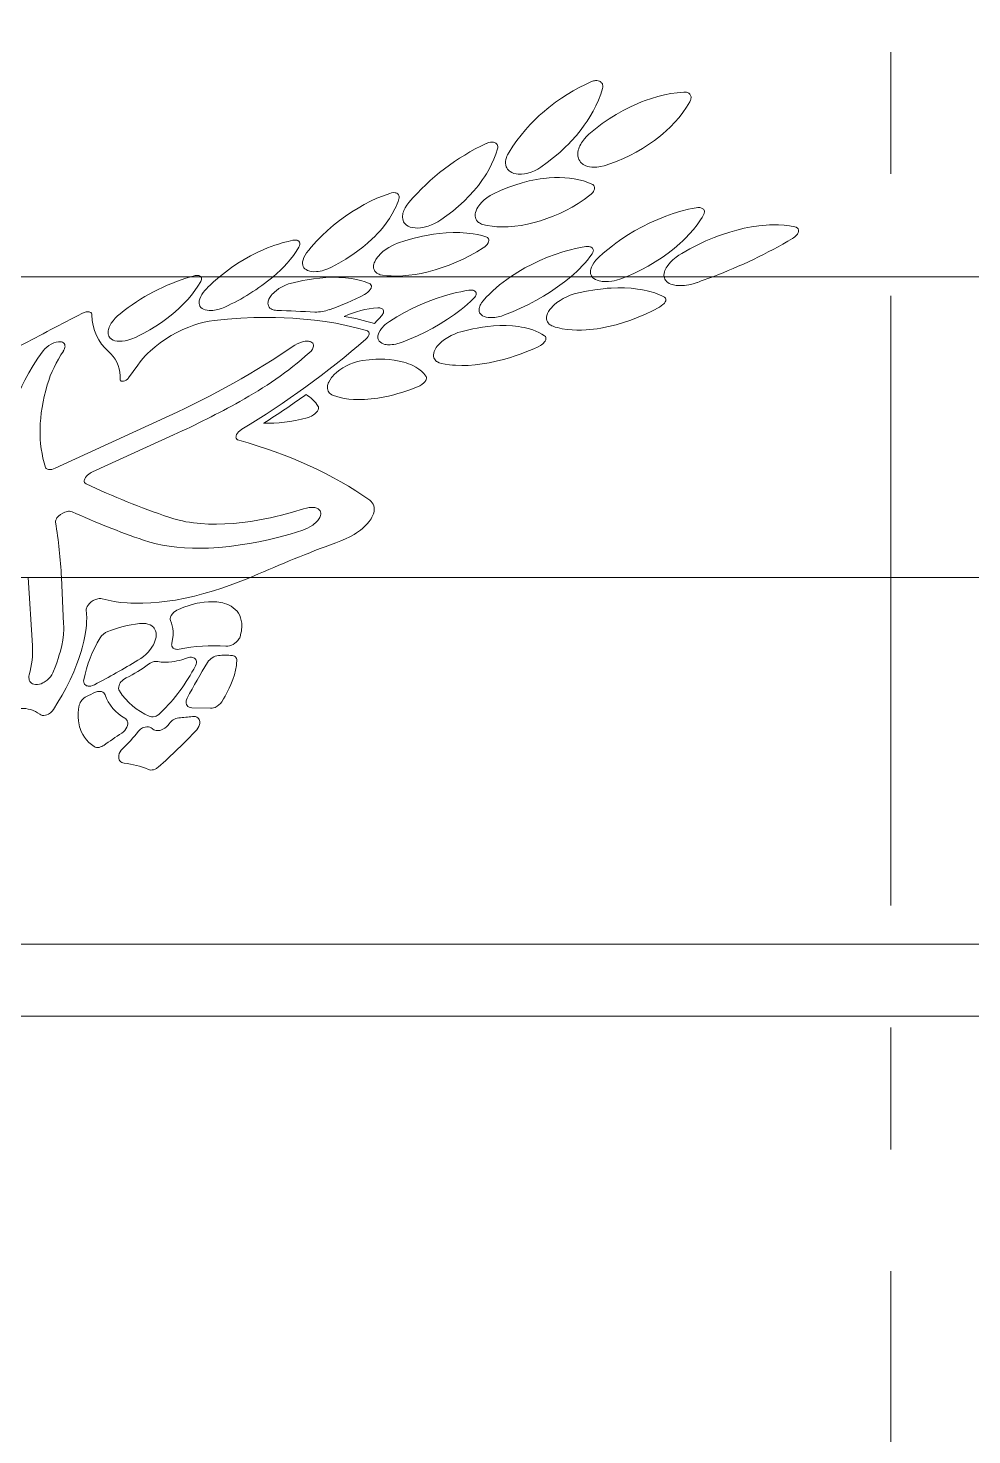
# Model space of a CAD drawing. Extents: x 5 to 409, y 5 to 583.
# Drawn here: x 114.74 to 134.39, y 337.94 to 367.24 of the extents above; entities that cross this region are included whole.
import ezdxf

# ---------------------------------------------------------------- set-up
doc = ezdxf.new("R2010")
doc.units = 0
doc.linetypes.add('CENTERX2', pattern=[20.32, 12.7, -2.54, 2.54, -2.54])
for name, color, linetype, lineweight in [('CENTERLINE', 4, 'CENTERX2', 25), ('DETAIL', 3, 'Continuous', 25), ('OUTLINE', 7, 'Continuous', 70)]:
    doc.layers.add(name, color=color, linetype=linetype, lineweight=lineweight)

msp = doc.modelspace()

# ---------------------------------------------------------------- linework, layer by layer
at = {"layer": 'CENTERLINE', "lineweight": 13}
msp.add_line((132.697, 442.944), (132.697, 187.704), dxfattribs=at)
at = {"layer": 'DETAIL', "lineweight": 13}
for p, q in [((154.956, 362.062), (107.334, 362.062)), ((160.264, 355.799), (101.285, 355.799)), ((162.974, 348.157), (98.197, 348.157)), ((162.974, 346.657), (98.197, 346.657))]:
    msp.add_line(p, q, dxfattribs=at)
at = {"layer": 'OUTLINE', "lineweight": 13, "ltscale": 0.001839}
msp.add_line((118.123, 362.062), (118.194, 362.081), dxfattribs=at)
at = {"layer": 'OUTLINE', "lineweight": 13, "ltscale": 0.000700859}
msp.add_line((127.192, 362.062), (127.167, 362.051), dxfattribs=at)
at = {"layer": 'OUTLINE', "lineweight": 13, "ltscale": 0.00825}
msp.add_line((116.83, 359.954), (117.021, 360.223), dxfattribs=at)
at = {"layer": 'OUTLINE', "lineweight": 13, "ltscale": 0.065211}
msp.add_line((115.302, 358.074), (117.672, 359.163), dxfattribs=at)
at = {"layer": 'OUTLINE', "lineweight": 13, "ltscale": 0.046433}
msp.add_line((117.767, 358.769), (116.077, 357.997), dxfattribs=at)
at = {"layer": 'OUTLINE', "lineweight": 13, "ltscale": 0.035504}
msp.add_line((114.828, 354.382), (114.738, 355.799), dxfattribs=at)
at = {"layer": 'OUTLINE', "lineweight": 13, "ltscale": 0.024234}
msp.add_line((115.43, 355.799), (115.477, 354.831), dxfattribs=at)
at = {"layer": 'OUTLINE', "lineweight": 13, "ltscale": 0.004547}
msp.add_line((119.535, 355.87), (119.367, 355.799), dxfattribs=at)
at = {"layer": 'OUTLINE', "lineweight": 13, "ltscale": 0.009777}
msp.add_line((118.538, 353.074), (118.147, 353.082), dxfattribs=at)
at = {"layer": 'OUTLINE', "lineweight": 13}
for points in [[(124.75, 364.661), (124.829, 364.782), (124.913, 364.9), (125.002, 365.014), (125.095, 365.125), (125.192, 365.231), (125.253, 365.294), (125.316, 365.356), (125.381, 365.418), (125.448, 365.478), (125.582, 365.591), (125.719, 365.696), (125.84, 365.782), (125.962, 365.862), (126.087, 365.937), (126.213, 366.006), (126.34, 366.07), (126.468, 366.127)], [(126.468, 366.127), (126.51, 366.141), (126.532, 366.146), (126.553, 366.148), (126.582, 366.148), (126.609, 366.144), (126.635, 366.136), (126.65, 366.128), (126.663, 366.119), (126.675, 366.108), (126.685, 366.096), (126.694, 366.081), (126.7, 366.064), (126.704, 366.039), (126.704, 366.013), (126.698, 365.986)], [(126.698, 365.986), (126.659, 365.863), (126.613, 365.742), (126.56, 365.624), (126.501, 365.509), (126.436, 365.397), (126.378, 365.306), (126.317, 365.217), (126.253, 365.131), (126.204, 365.068), (126.152, 365.006), (126.046, 364.887), (125.987, 364.826), (125.928, 364.766), (125.805, 364.652), (125.677, 364.544), (125.546, 364.441), (125.412, 364.344)], [(126.415, 365.032), (126.483, 365.089), (126.551, 365.145), (126.692, 365.252), (126.835, 365.351), (126.981, 365.443), (127.129, 365.527), (127.279, 365.603), (127.431, 365.671), (127.508, 365.703), (127.584, 365.732), (127.717, 365.778), (127.851, 365.817), (127.985, 365.85), (128.119, 365.877), (128.253, 365.897), (128.387, 365.91)], [(128.387, 365.91), (128.425, 365.909), (128.444, 365.906), (128.463, 365.901), (128.48, 365.893), (128.495, 365.884), (128.516, 365.864), (128.525, 365.853), (128.532, 365.839), (128.537, 365.824), (128.54, 365.809), (128.541, 365.792), (128.539, 365.775), (128.536, 365.757), (128.531, 365.74), (128.516, 365.707)], [(128.516, 365.707), (128.482, 365.65), (128.447, 365.594), (128.371, 365.486), (128.29, 365.382), (128.204, 365.283), (128.114, 365.188), (128.02, 365.099), (127.962, 365.047), (127.902, 364.997), (127.781, 364.902), (127.656, 364.814), (127.527, 364.731), (127.399, 364.657), (127.269, 364.589), (127.136, 364.526), (127.003, 364.47), (126.868, 364.42), (126.733, 364.376)], [(124.278, 364.84), (124.321, 364.856), (124.364, 364.865), (124.386, 364.866), (124.407, 364.866), (124.427, 364.863), (124.446, 364.858), (124.46, 364.852), (124.473, 364.845), (124.488, 364.832), (124.501, 364.816), (124.51, 364.796), (124.515, 364.774), (124.515, 364.75), (124.51, 364.725)], [(126.733, 364.376), (126.656, 364.356), (126.617, 364.35), (126.579, 364.345), (126.528, 364.342), (126.478, 364.344), (126.429, 364.35), (126.382, 364.361), (126.338, 364.378), (126.297, 364.4), (126.279, 364.413), (126.261, 364.428), (126.24, 364.45), (126.222, 364.475), (126.207, 364.502), (126.194, 364.536), (126.186, 364.573), (126.184, 364.613), (126.186, 364.654), (126.193, 364.696), (126.202, 364.728), (126.213, 364.76), (126.227, 364.792), (126.243, 364.823), (126.261, 364.853), (126.28, 364.883), (126.323, 364.938), (126.367, 364.987), (126.415, 365.032)], [(124.51, 364.725), (124.477, 364.617), (124.436, 364.511), (124.389, 364.406), (124.336, 364.304), (124.278, 364.204), (124.241, 364.145), (124.201, 364.086), (124.158, 364.025), (124.113, 363.966), (124.02, 363.853), (123.923, 363.746), (123.813, 363.635), (123.699, 363.53), (123.58, 363.431), (123.458, 363.336), (123.333, 363.247)], [(125.412, 364.344), (125.348, 364.303), (125.28, 364.269), (125.212, 364.24), (125.142, 364.219), (125.074, 364.204), (125.008, 364.197), (124.976, 364.196), (124.944, 364.198), (124.897, 364.203), (124.852, 364.214), (124.81, 364.231), (124.772, 364.253), (124.755, 364.266), (124.74, 364.281), (124.721, 364.303), (124.706, 364.328), (124.693, 364.355), (124.684, 364.389), (124.679, 364.425), (124.679, 364.464), (124.685, 364.504), (124.695, 364.545), (124.706, 364.575), (124.719, 364.604), (124.75, 364.661)], [(124.425, 363.791), (124.574, 363.859), (124.723, 363.92), (124.872, 363.973), (125.022, 364.019), (125.173, 364.058), (125.323, 364.089), (125.397, 364.101), (125.472, 364.111), (125.583, 364.122), (125.694, 364.129), (125.804, 364.13), (125.912, 364.126), (126.012, 364.117), (126.11, 364.103), (126.207, 364.083), (126.301, 364.059), (126.389, 364.029), (126.475, 363.994)], [(126.475, 363.994), (126.496, 363.982), (126.513, 363.964), (126.525, 363.942), (126.528, 363.929), (126.53, 363.915), (126.527, 363.887), (126.517, 363.858), (126.506, 363.838), (126.493, 363.818), (126.477, 363.798), (126.459, 363.78), (126.434, 363.759)], [(120.537, 362.558), (120.584, 362.619), (120.633, 362.679), (120.687, 362.741), (120.742, 362.803), (120.855, 362.918), (120.973, 363.029), (121.095, 363.134), (121.22, 363.234), (121.349, 363.327), (121.476, 363.413), (121.606, 363.493), (121.737, 363.567), (121.869, 363.634), (122.001, 363.696), (122.135, 363.751), (122.268, 363.799)], [(122.458, 363.684), (122.441, 363.633), (122.421, 363.582), (122.399, 363.529), (122.374, 363.476), (122.32, 363.375), (122.26, 363.277), (122.193, 363.181), (122.134, 363.103), (122.071, 363.028), (122.005, 362.955), (121.954, 362.902), (121.901, 362.85), (121.805, 362.762), (121.706, 362.679), (121.603, 362.599), (121.497, 362.523), (121.425, 362.475), (121.353, 362.429), (121.205, 362.342), (121.055, 362.262)], [(122.268, 363.799), (122.306, 363.809), (122.344, 363.814), (122.38, 363.811), (122.397, 363.808), (122.413, 363.802), (122.434, 363.788), (122.444, 363.779), (122.452, 363.768), (122.458, 363.757), (122.462, 363.744), (122.464, 363.731), (122.464, 363.717), (122.462, 363.7), (122.458, 363.684)], [(124.2, 363.153), (124.176, 363.161), (124.154, 363.171), (124.133, 363.182), (124.114, 363.195), (124.092, 363.216), (124.073, 363.24), (124.058, 363.268), (124.05, 363.294), (124.046, 363.322), (124.046, 363.352), (124.048, 363.375), (124.053, 363.398), (124.065, 363.437), (124.081, 363.476), (124.103, 363.514), (124.121, 363.542), (124.141, 363.568), (124.185, 363.619), (124.235, 363.666), (124.288, 363.708), (124.355, 363.753), (124.425, 363.791)], [(126.434, 363.759), (126.314, 363.671), (126.191, 363.59), (126.065, 363.514), (125.936, 363.445), (125.806, 363.381), (125.673, 363.324), (125.54, 363.273), (125.405, 363.228), (125.271, 363.189), (125.136, 363.157), (125.001, 363.132), (124.868, 363.114), (124.736, 363.103), (124.671, 363.101), (124.606, 363.1), (124.5, 363.104), (124.397, 363.114), (124.297, 363.13), (124.2, 363.153)], [(123.333, 363.247), (123.268, 363.206), (123.202, 363.171), (123.134, 363.141), (123.066, 363.116), (122.987, 363.094), (122.948, 363.087), (122.909, 363.081), (122.851, 363.077), (122.795, 363.078), (122.742, 363.085), (122.691, 363.098), (122.652, 363.114), (122.616, 363.136), (122.6, 363.149), (122.585, 363.164), (122.568, 363.185), (122.554, 363.209), (122.543, 363.236), (122.536, 363.266), (122.532, 363.299), (122.533, 363.333), (122.536, 363.358), (122.542, 363.384), (122.55, 363.412), (122.56, 363.44), (122.574, 363.47), (122.589, 363.499), (122.625, 363.556), (122.666, 363.609)], [(126.62, 362.471), (126.712, 362.554), (126.806, 362.633), (126.903, 362.709), (126.977, 362.765), (127.052, 362.818), (127.205, 362.92), (127.361, 363.016), (127.521, 363.104), (127.682, 363.185), (127.846, 363.258), (128.012, 363.325), (128.169, 363.38), (128.328, 363.428), (128.486, 363.468), (128.566, 363.485), (128.645, 363.5)], [(128.645, 363.5), (128.685, 363.505), (128.724, 363.503), (128.743, 363.499), (128.761, 363.494), (128.785, 363.481), (128.795, 363.472), (128.804, 363.463), (128.813, 363.447), (128.818, 363.429), (128.819, 363.41), (128.817, 363.395), (128.813, 363.381), (128.801, 363.352)], [(128.801, 363.352), (128.77, 363.299), (128.737, 363.247), (128.667, 363.146), (128.591, 363.048), (128.509, 362.953), (128.423, 362.863), (128.366, 362.808), (128.309, 362.755), (128.189, 362.653), (128.065, 362.556), (127.937, 362.465), (127.794, 362.373), (127.648, 362.286), (127.499, 362.206), (127.347, 362.131), (127.192, 362.062)], [(128.347, 362.549), (128.512, 362.642), (128.68, 362.729), (128.85, 362.808), (129.022, 362.88), (129.109, 362.913), (129.196, 362.944), (129.346, 362.993), (129.496, 363.035), (129.647, 363.071), (129.798, 363.1), (129.949, 363.122), (130.027, 363.13), (130.105, 363.137), (130.177, 363.141), (130.249, 363.143), (130.363, 363.142), (130.477, 363.135), (130.589, 363.123), (130.699, 363.104)], [(130.699, 363.104), (130.726, 363.096), (130.739, 363.089), (130.75, 363.082), (130.76, 363.073), (130.769, 363.062), (130.774, 363.051), (130.778, 363.04), (130.78, 363.026), (130.78, 363.013), (130.777, 362.998), (130.773, 362.984), (130.764, 362.966), (130.754, 362.949), (130.73, 362.92), (130.703, 362.894), (130.673, 362.872), (130.653, 362.859)], [(118.72, 362.062), (118.845, 362.161), (118.973, 362.255), (119.104, 362.342), (119.237, 362.424), (119.371, 362.499), (119.507, 362.568), (119.643, 362.63), (119.719, 362.662), (119.795, 362.691), (119.872, 362.719), (119.948, 362.744), (120.049, 362.774), (120.15, 362.8), (120.25, 362.821)], [(120.25, 362.821), (120.285, 362.825), (120.319, 362.824), (120.336, 362.821), (120.351, 362.815), (120.363, 362.809), (120.374, 362.801), (120.388, 362.784), (120.396, 362.762), (120.397, 362.736), (120.39, 362.707), (120.376, 362.678)], [(122.429, 362.759), (122.603, 362.816), (122.777, 362.865), (122.864, 362.887), (122.951, 362.906), (123.066, 362.929), (123.181, 362.948), (123.295, 362.963), (123.44, 362.976), (123.585, 362.982), (123.727, 362.981), (123.799, 362.978), (123.87, 362.972), (123.937, 362.965), (124.004, 362.956), (124.093, 362.94), (124.181, 362.921), (124.267, 362.897)], [(124.267, 362.897), (124.291, 362.887), (124.301, 362.88), (124.311, 362.871), (124.319, 362.862), (124.325, 362.85), (124.328, 362.838), (124.33, 362.825), (124.329, 362.811), (124.326, 362.796), (124.321, 362.781), (124.314, 362.766), (124.295, 362.736), (124.271, 362.709), (124.244, 362.685), (124.215, 362.664)], [(121.055, 362.262), (120.977, 362.227), (120.897, 362.199), (120.857, 362.188), (120.817, 362.179), (120.779, 362.173), (120.741, 362.169), (120.685, 362.167), (120.631, 362.172), (120.606, 362.177), (120.582, 362.183), (120.551, 362.195), (120.524, 362.21), (120.5, 362.229), (120.48, 362.251), (120.465, 362.276), (120.455, 362.305), (120.451, 362.337), (120.452, 362.371), (120.455, 362.393), (120.461, 362.417), (120.48, 362.465), (120.505, 362.512), (120.537, 362.558)], [(122.117, 362.094), (122.068, 362.105), (122.045, 362.113), (122.023, 362.122), (121.997, 362.138), (121.974, 362.157), (121.955, 362.18), (121.94, 362.21), (121.931, 362.244), (121.93, 362.281), (121.932, 362.303), (121.937, 362.326), (121.945, 362.351), (121.955, 362.376), (121.98, 362.424), (122.013, 362.471), (122.037, 362.501), (122.064, 362.53), (122.093, 362.559), (122.125, 362.587), (122.189, 362.636), (122.247, 362.674), (122.307, 362.707), (122.367, 362.736), (122.429, 362.759)], [(124.215, 362.664), (124.078, 362.58), (123.938, 362.502), (123.796, 362.43), (123.652, 362.364), (123.507, 362.305), (123.36, 362.252), (123.213, 362.206), (123.067, 362.166), (122.92, 362.133), (122.793, 362.111), (122.667, 362.093), (122.542, 362.082), (122.419, 362.077), (122.299, 362.078), (122.207, 362.084), (122.117, 362.094)], [(124.784, 362.062), (124.932, 362.157), (125.083, 362.245), (125.237, 362.327), (125.393, 362.402), (125.55, 362.469), (125.709, 362.529), (125.869, 362.581), (125.949, 362.604), (126.029, 362.626), (126.136, 362.65), (126.242, 362.672), (126.348, 362.689)], [(126.348, 362.689), (126.388, 362.691), (126.41, 362.69), (126.431, 362.687), (126.446, 362.683), (126.461, 362.677), (126.482, 362.664), (126.49, 362.655), (126.497, 362.644), (126.502, 362.633), (126.505, 362.621), (126.506, 362.608), (126.504, 362.594), (126.495, 362.566), (126.48, 362.54)], [(127.979, 362.062), (127.976, 362.096), (127.98, 362.132), (127.988, 362.168), (127.998, 362.194), (128.01, 362.221), (128.025, 362.25), (128.043, 362.278), (128.078, 362.325), (128.118, 362.37), (128.161, 362.412), (128.195, 362.442), (128.231, 362.471), (128.288, 362.511), (128.347, 362.549)], [(126.481, 362.062), (126.467, 362.083), (126.457, 362.107), (126.45, 362.133), (126.448, 362.152), (126.447, 362.172), (126.449, 362.195), (126.453, 362.217), (126.466, 362.262), (126.487, 362.306), (126.514, 362.349), (126.536, 362.38), (126.561, 362.411), (126.59, 362.442), (126.62, 362.471)], [(118.331, 361.962), (118.274, 361.867), (118.209, 361.773), (118.138, 361.681), (118.06, 361.59), (117.978, 361.502), (117.923, 361.448), (117.867, 361.395), (117.75, 361.292), (117.627, 361.195), (117.512, 361.111), (117.394, 361.032), (117.272, 360.957), (117.148, 360.887), (117.062, 360.842), (116.975, 360.8)], [(118.194, 362.081), (118.217, 362.086), (118.239, 362.089), (118.267, 362.089), (118.293, 362.085), (118.315, 362.077), (118.325, 362.07), (118.334, 362.062)], [(118.334, 362.062), (118.344, 362.046), (118.348, 362.028), (118.348, 362.008), (118.342, 361.985), (118.331, 361.962)], [(119.917, 361.361), (119.889, 361.363), (119.863, 361.367), (119.842, 361.372), (119.822, 361.379), (119.795, 361.392), (119.772, 361.408), (119.754, 361.428), (119.74, 361.453), (119.732, 361.482), (119.73, 361.514), (119.732, 361.533), (119.737, 361.553), (119.751, 361.593), (119.772, 361.632), (119.799, 361.671), (119.82, 361.696), (119.843, 361.721), (119.871, 361.747), (119.9, 361.771), (119.96, 361.815), (120.025, 361.853), (120.093, 361.886), (120.162, 361.912), (120.193, 361.921)], [(120.193, 361.921), (120.282, 361.944), (120.371, 361.965), (120.459, 361.984), (120.546, 362), (120.678, 362.021), (120.808, 362.036), (120.938, 362.047), (121.065, 362.051), (121.205, 362.05), (121.275, 362.046), (121.345, 362.04), (121.41, 362.033), (121.474, 362.024), (121.57, 362.006), (121.664, 361.983), (121.754, 361.956), (121.84, 361.924)], [(121.84, 361.924), (121.86, 361.912), (121.875, 361.896), (121.884, 361.876), (121.885, 361.864), (121.885, 361.851), (121.882, 361.838), (121.877, 361.824), (121.862, 361.795), (121.84, 361.768), (121.814, 361.742), (121.778, 361.715), (121.738, 361.691)], [(126.037, 362.062), (125.903, 361.953), (125.763, 361.849), (125.617, 361.75), (125.466, 361.656), (125.312, 361.567), (125.153, 361.483), (124.991, 361.405), (124.826, 361.333), (124.659, 361.266)], [(127.167, 362.051), (127.077, 362.017), (126.986, 361.991), (126.94, 361.98), (126.893, 361.972), (126.824, 361.964), (126.756, 361.961), (126.691, 361.965), (126.659, 361.969), (126.629, 361.975), (126.588, 361.988), (126.55, 362.005), (126.517, 362.026), (126.497, 362.043), (126.481, 362.062)], [(128.671, 361.945), (128.583, 361.918), (128.494, 361.897), (128.449, 361.889), (128.405, 361.883), (128.345, 361.879), (128.287, 361.878), (128.231, 361.883), (128.173, 361.893), (128.146, 361.9), (128.12, 361.909), (128.087, 361.924), (128.058, 361.942), (128.032, 361.962), (128.019, 361.977), (128.007, 361.992), (127.994, 362.014), (127.985, 362.037), (127.979, 362.062)], [(118.832, 361.431), (118.761, 361.403), (118.689, 361.38), (118.618, 361.365), (118.583, 361.361), (118.548, 361.358), (118.504, 361.358), (118.462, 361.363), (118.423, 361.372), (118.389, 361.385), (118.359, 361.403), (118.335, 361.425), (118.316, 361.451), (118.304, 361.482), (118.3, 361.5), (118.298, 361.52), (118.298, 361.541), (118.3, 361.562), (118.311, 361.605), (118.33, 361.65), (118.355, 361.694), (118.383, 361.734), (118.416, 361.773)], [(122.26, 361.13), (122.413, 361.227), (122.571, 361.317), (122.732, 361.401), (122.897, 361.477), (123.064, 361.547), (123.233, 361.61), (123.404, 361.665), (123.573, 361.712), (123.659, 361.733), (123.745, 361.751), (123.829, 361.767), (123.913, 361.781)], [(123.913, 361.781), (123.949, 361.785), (123.985, 361.783), (124.001, 361.78), (124.017, 361.775), (124.039, 361.764), (124.048, 361.756), (124.056, 361.747), (124.062, 361.737), (124.065, 361.726), (124.067, 361.714), (124.067, 361.702), (124.064, 361.687), (124.058, 361.672), (124.049, 361.655), (124.039, 361.639), (124.012, 361.608)], [(125.668, 361.031), (125.645, 361.04), (125.623, 361.051), (125.604, 361.063), (125.586, 361.077), (125.566, 361.099), (125.551, 361.122), (125.54, 361.149), (125.533, 361.183), (125.533, 361.22), (125.541, 361.258), (125.554, 361.296), (125.575, 361.338), (125.602, 361.379), (125.634, 361.418), (125.661, 361.447), (125.69, 361.475), (125.749, 361.524), (125.813, 361.569), (125.881, 361.61), (125.952, 361.647), (126.025, 361.678), (126.109, 361.708), (126.194, 361.73)], [(126.194, 361.73), (126.365, 361.765), (126.537, 361.793), (126.708, 361.813), (126.794, 361.821), (126.878, 361.826), (127.019, 361.831), (127.158, 361.829), (127.294, 361.821), (127.428, 361.807), (127.496, 361.796), (127.562, 361.784), (127.624, 361.771), (127.684, 361.756), (127.786, 361.725), (127.884, 361.688), (127.931, 361.668), (127.976, 361.646)], [(127.976, 361.646), (127.987, 361.639), (127.997, 361.631), (128.007, 361.618), (128.014, 361.603), (128.016, 361.588), (128.015, 361.576), (128.012, 361.563), (128.002, 361.538), (127.986, 361.514), (127.972, 361.498), (127.956, 361.482), (127.92, 361.454), (127.881, 361.429)], [(122.02, 361.414), (122.058, 361.413), (122.077, 361.409), (122.093, 361.404), (122.108, 361.397), (122.12, 361.388), (122.133, 361.371), (122.139, 361.35), (122.139, 361.327), (122.134, 361.31), (122.126, 361.292), (122.115, 361.274), (122.102, 361.257)], [(124.012, 361.608), (123.95, 361.55), (123.886, 361.493), (123.821, 361.437), (123.754, 361.383), (123.614, 361.277), (123.469, 361.177), (123.319, 361.082), (123.164, 360.992), (123.005, 360.908), (122.843, 360.831), (122.678, 360.759), (122.51, 360.694)], [(124.659, 361.266), (124.592, 361.244), (124.525, 361.227), (124.457, 361.215), (124.42, 361.211), (124.382, 361.21), (124.349, 361.21), (124.317, 361.213), (124.274, 361.22), (124.235, 361.233), (124.2, 361.25), (124.175, 361.268), (124.154, 361.29), (124.139, 361.314), (124.131, 361.337), (124.127, 361.361), (124.126, 361.386), (124.128, 361.405), (124.133, 361.425), (124.14, 361.447), (124.149, 361.469), (124.162, 361.494), (124.177, 361.519), (124.212, 361.563)], [(127.881, 361.429), (127.738, 361.354), (127.592, 361.284), (127.442, 361.22), (127.29, 361.161), (127.136, 361.109), (126.979, 361.063), (126.822, 361.024), (126.665, 360.993), (126.586, 360.98), (126.507, 360.97), (126.433, 360.962), (126.358, 360.956), (126.26, 360.951), (126.162, 360.951), (126.066, 360.955), (125.961, 360.964), (125.859, 360.98), (125.761, 361.002), (125.714, 361.015), (125.668, 361.031)], [(115.858, 361.297), (115.904, 361.317), (115.926, 361.324), (115.948, 361.329), (115.969, 361.331), (115.989, 361.332), (116.007, 361.329), (116.023, 361.325), (116.041, 361.316), (116.054, 361.302), (116.063, 361.285), (116.066, 361.267)], [(116.975, 360.8), (116.895, 360.767), (116.855, 360.753), (116.815, 360.741), (116.755, 360.727), (116.697, 360.719), (116.64, 360.717), (116.588, 360.721), (116.545, 360.729), (116.507, 360.743), (116.474, 360.762), (116.459, 360.773), (116.446, 360.786), (116.431, 360.806), (116.419, 360.827), (116.41, 360.851), (116.406, 360.869), (116.404, 360.889), (116.404, 360.912), (116.406, 360.937), (116.411, 360.961), (116.418, 360.987), (116.427, 361.013), (116.439, 361.04), (116.469, 361.093), (116.507, 361.147), (116.552, 361.199), (116.6, 361.247), (116.652, 361.292)], [(117.021, 360.223), (117.071, 360.29), (117.126, 360.356), (117.184, 360.42), (117.231, 360.467), (117.279, 360.513), (117.38, 360.602), (117.487, 360.686), (117.6, 360.764), (117.716, 360.837), (117.836, 360.903), (117.958, 360.963), (118.082, 361.015), (118.188, 361.055), (118.295, 361.088), (118.401, 361.116), (118.507, 361.137), (118.612, 361.152)], [(118.612, 361.152), (118.888, 361.179), (119.163, 361.199), (119.437, 361.211), (119.574, 361.214), (119.709, 361.215), (119.89, 361.213), (120.069, 361.208), (120.247, 361.199), (120.474, 361.182), (120.699, 361.159), (120.922, 361.129), (121.141, 361.093), (121.358, 361.05), (121.571, 361.001), (121.78, 360.944)], [(122.51, 360.694), (122.432, 360.67), (122.392, 360.66), (122.352, 360.653), (122.314, 360.648), (122.277, 360.645), (122.221, 360.646), (122.194, 360.649), (122.168, 360.654), (122.132, 360.664), (122.099, 360.678), (122.071, 360.697), (122.049, 360.72), (122.039, 360.733), (122.031, 360.748), (122.026, 360.764), (122.022, 360.78), (122.02, 360.814), (122.021, 360.833), (122.025, 360.852), (122.032, 360.875), (122.041, 360.897), (122.064, 360.94), (122.094, 360.982), (122.116, 361.008), (122.14, 361.033), (122.168, 361.06), (122.199, 361.085), (122.26, 361.13)], [(123.744, 360.916), (123.914, 360.959), (123.999, 360.978), (124.085, 360.994), (124.198, 361.013), (124.312, 361.027), (124.424, 361.038), (124.558, 361.045), (124.69, 361.045), (124.82, 361.039), (124.885, 361.033), (124.949, 361.024), (125.009, 361.015), (125.068, 361.003), (125.122, 360.991), (125.174, 360.976), (125.243, 360.954), (125.308, 360.929), (125.371, 360.901), (125.433, 360.868), (125.491, 360.831)], [(121.78, 360.944), (121.801, 360.936), (121.818, 360.924), (121.83, 360.908), (121.837, 360.89), (121.837, 360.869), (121.832, 360.848), (121.826, 360.832), (121.817, 360.817), (121.795, 360.788), (121.768, 360.761)], [(123.341, 360.257), (123.298, 360.269), (123.26, 360.287), (123.243, 360.298), (123.228, 360.31), (123.211, 360.329), (123.197, 360.349), (123.186, 360.371), (123.179, 360.403), (123.177, 360.437), (123.183, 360.472), (123.193, 360.507), (123.205, 360.534), (123.219, 360.56), (123.236, 360.587), (123.256, 360.613), (123.3, 360.663), (123.35, 360.71), (123.406, 360.754), (123.475, 360.8), (123.549, 360.841), (123.626, 360.876), (123.685, 360.898), (123.744, 360.916)], [(125.491, 360.831), (125.507, 360.816), (125.517, 360.796), (125.52, 360.775), (125.519, 360.762), (125.515, 360.749), (125.502, 360.722), (125.484, 360.697), (125.468, 360.68), (125.451, 360.664), (125.428, 360.646), (125.404, 360.63), (125.356, 360.604)], [(114.401, 359.158), (114.427, 359.28), (114.461, 359.405), (114.502, 359.53), (114.55, 359.657), (114.606, 359.784), (114.668, 359.911), (114.708, 359.987), (114.75, 360.064), (114.842, 360.216), (114.941, 360.368), (115.048, 360.518)], [(115.048, 360.518), (115.083, 360.559), (115.124, 360.597), (115.17, 360.631), (115.219, 360.66), (115.27, 360.683), (115.321, 360.7), (115.369, 360.708), (115.391, 360.709), (115.413, 360.707), (115.432, 360.704), (115.45, 360.698), (115.472, 360.686), (115.489, 360.67), (115.5, 360.65), (115.505, 360.626), (115.506, 360.611), (115.504, 360.596), (115.495, 360.564), (115.48, 360.531), (115.47, 360.515)], [(116.409, 360.505), (116.461, 360.455), (116.507, 360.401), (116.547, 360.343), (116.581, 360.281), (116.609, 360.215), (116.63, 360.145), (116.645, 360.072), (116.653, 359.997), (116.654, 359.919)], [(120.29, 360.634), (120.34, 360.664), (120.393, 360.689), (120.449, 360.707), (120.476, 360.714), (120.503, 360.718), (120.548, 360.721), (120.572, 360.72), (120.594, 360.716), (120.611, 360.712), (120.627, 360.705), (120.646, 360.694), (120.662, 360.679), (120.672, 360.661), (120.678, 360.641), (120.678, 360.619), (120.674, 360.596), (120.667, 360.576), (120.656, 360.555), (120.643, 360.535), (120.628, 360.515), (120.591, 360.478)], [(125.356, 360.604), (125.268, 360.564), (125.179, 360.526), (125.09, 360.49), (125, 360.456), (124.879, 360.413), (124.757, 360.374), (124.634, 360.339), (124.486, 360.301), (124.338, 360.27), (124.19, 360.245), (124.043, 360.227), (123.898, 360.216), (123.766, 360.213), (123.637, 360.217), (123.573, 360.221), (123.511, 360.228), (123.424, 360.24), (123.341, 360.257)], [(121.099, 359.587), (121.078, 359.595), (121.059, 359.605), (121.035, 359.621), (121.015, 359.639), (120.998, 359.66), (120.985, 359.682), (120.976, 359.705), (120.971, 359.731), (120.969, 359.75), (120.97, 359.771), (120.973, 359.794), (120.978, 359.819), (120.986, 359.844), (120.997, 359.869), (121.023, 359.917), (121.057, 359.965), (121.081, 359.994), (121.106, 360.021), (121.163, 360.074), (121.226, 360.123), (121.293, 360.168), (121.364, 360.208), (121.437, 360.242), (121.513, 360.272), (121.572, 360.29), (121.632, 360.305), (121.691, 360.316)], [(121.691, 360.316), (121.835, 360.333), (121.907, 360.339), (121.978, 360.343), (122.072, 360.345), (122.164, 360.343), (122.255, 360.337), (122.361, 360.325), (122.464, 360.307), (122.563, 360.282), (122.612, 360.267), (122.659, 360.25), (122.703, 360.232), (122.745, 360.212), (122.81, 360.177), (122.871, 360.138), (122.927, 360.094), (122.977, 360.046), (123.021, 359.994)], [(116.654, 359.919), (116.656, 359.907), (116.662, 359.896), (116.668, 359.891), (116.676, 359.887), (116.688, 359.884), (116.701, 359.884), (116.724, 359.886), (116.748, 359.894), (116.779, 359.909), (116.808, 359.93), (116.82, 359.942), (116.83, 359.954)], [(123.021, 359.994), (123.027, 359.984), (123.031, 359.973), (123.033, 359.962), (123.033, 359.949), (123.027, 359.924), (123.015, 359.898), (122.997, 359.873), (122.974, 359.85), (122.936, 359.819), (122.894, 359.792), (122.848, 359.77)], [(122.848, 359.77), (122.685, 359.708), (122.519, 359.652), (122.436, 359.627), (122.352, 359.605), (122.24, 359.577), (122.128, 359.554), (122.016, 359.535), (121.878, 359.517), (121.741, 359.507), (121.674, 359.504), (121.607, 359.504), (121.509, 359.507), (121.413, 359.515), (121.321, 359.528), (121.232, 359.547), (121.164, 359.565), (121.099, 359.587)], [(120.775, 359.362), (120.78, 359.352), (120.783, 359.341), (120.784, 359.329), (120.783, 359.317), (120.775, 359.292), (120.76, 359.262), (120.737, 359.234), (120.71, 359.208), (120.676, 359.183), (120.64, 359.161), (120.601, 359.143), (120.575, 359.133), (120.548, 359.125)], [(119.19, 358.884), (119.147, 358.854), (119.12, 358.829), (119.097, 358.803), (119.079, 358.775), (119.068, 358.748), (119.066, 358.734), (119.065, 358.72), (119.067, 358.709), (119.07, 358.699), (119.082, 358.681), (119.1, 358.667), (119.122, 358.658)], [(115.099, 358.091), (115.106, 358.077), (115.116, 358.065), (115.126, 358.058), (115.138, 358.053), (115.165, 358.046), (115.196, 358.045), (115.231, 358.049), (115.267, 358.059), (115.302, 358.074)], [(116.077, 357.997), (116.051, 357.984), (116.027, 357.969), (116.004, 357.953), (115.975, 357.93), (115.951, 357.905), (115.93, 357.877), (115.915, 357.849), (115.909, 357.833), (115.906, 357.817), (115.906, 357.805), (115.907, 357.793), (115.914, 357.776), (115.927, 357.761), (115.944, 357.75)], [(120.474, 357.228), (120.532, 357.244), (120.591, 357.254), (120.649, 357.257), (120.677, 357.256), (120.704, 357.252), (120.729, 357.247), (120.752, 357.239), (120.778, 357.225), (120.799, 357.208), (120.816, 357.187), (120.827, 357.165), (120.832, 357.14), (120.831, 357.113), (120.827, 357.092), (120.821, 357.071), (120.811, 357.049), (120.799, 357.028), (120.77, 356.986), (120.748, 356.961), (120.723, 356.936), (120.695, 356.913), (120.666, 356.89), (120.604, 356.85), (120.556, 356.824), (120.505, 356.801), (120.454, 356.783)], [(121.849, 357.406), (121.878, 357.382), (121.903, 357.354), (121.922, 357.324), (121.935, 357.291), (121.943, 357.255), (121.945, 357.213), (121.94, 357.169), (121.928, 357.125), (121.91, 357.08), (121.895, 357.051), (121.878, 357.021), (121.839, 356.964), (121.797, 356.914), (121.75, 356.865), (121.7, 356.819), (121.66, 356.786), (121.617, 356.754), (121.573, 356.724), (121.527, 356.694), (121.439, 356.644), (121.346, 356.599), (121.25, 356.56)], [(115.652, 357.168), (115.629, 357.175), (115.602, 357.178), (115.579, 357.177), (115.556, 357.173), (115.53, 357.167), (115.505, 357.159), (115.457, 357.138), (115.412, 357.109), (115.371, 357.076), (115.354, 357.058), (115.338, 357.039), (115.327, 357.022), (115.318, 357.004), (115.312, 356.988), (115.308, 356.972), (115.307, 356.959), (115.308, 356.947)], [(117.67, 357.051), (117.773, 357.019), (117.881, 356.99), (117.951, 356.974), (118.024, 356.96), (118.1, 356.947), (118.178, 356.936), (118.335, 356.92), (118.495, 356.911), (118.659, 356.909), (118.834, 356.913), (119.011, 356.925), (119.191, 356.943), (119.373, 356.967), (119.555, 356.997), (119.668, 357.018), (119.782, 357.042), (119.898, 357.068), (120.015, 357.096), (120.245, 357.158), (120.474, 357.228)], [(120.454, 356.783), (120.322, 356.742), (120.19, 356.703), (120.062, 356.667), (119.933, 356.633), (119.737, 356.585), (119.541, 356.543), (119.345, 356.506), (119.15, 356.474), (118.929, 356.444), (118.71, 356.423), (118.602, 356.415), (118.494, 356.41), (118.324, 356.406), (118.157, 356.407), (117.992, 356.414), (117.832, 356.427), (117.675, 356.447), (117.535, 356.47), (117.4, 356.499), (117.269, 356.534), (117.143, 356.574)], [(119.367, 355.799), (119.24, 355.747), (119.113, 355.698), (118.941, 355.634), (118.769, 355.575), (118.595, 355.519), (118.399, 355.462), (118.202, 355.411), (118.005, 355.366), (117.809, 355.328), (117.635, 355.301), (117.463, 355.28), (117.292, 355.266), (117.124, 355.259), (116.959, 355.259), (116.877, 355.262), (116.797, 355.266), (116.661, 355.279), (116.529, 355.297), (116.401, 355.322), (116.277, 355.352)], [(116.277, 355.352), (116.25, 355.356), (116.22, 355.356), (116.189, 355.352), (116.165, 355.345), (116.14, 355.337), (116.093, 355.315), (116.052, 355.289), (116.016, 355.258), (115.986, 355.224), (115.965, 355.19), (115.957, 355.173), (115.952, 355.155), (115.949, 355.138), (115.949, 355.122)], [(117.868, 355.133), (117.977, 355.178), (118.088, 355.216), (118.201, 355.248), (118.258, 355.261), (118.315, 355.271), (118.406, 355.284), (118.496, 355.291), (118.584, 355.292), (118.669, 355.287), (118.751, 355.275), (118.79, 355.266), (118.827, 355.256), (118.875, 355.24), (118.92, 355.22), (118.963, 355.198), (119.009, 355.167), (119.051, 355.132), (119.087, 355.093), (119.117, 355.051), (119.143, 355.005), (119.162, 354.956), (119.176, 354.903), (119.184, 354.849), (119.187, 354.793), (119.186, 354.756), (119.183, 354.719), (119.177, 354.679), (119.169, 354.639), (119.149, 354.561)], [(115.949, 355.122), (115.955, 355.04), (115.957, 354.957), (115.955, 354.871), (115.951, 354.807), (115.944, 354.741), (115.925, 354.608), (115.898, 354.472), (115.864, 354.335), (115.84, 354.253), (115.814, 354.17), (115.785, 354.086), (115.754, 354.001), (115.686, 353.833), (115.61, 353.664), (115.526, 353.497), (115.444, 353.346), (115.357, 353.197), (115.264, 353.049)], [(117.703, 354.9), (117.697, 354.922), (117.697, 354.946), (117.702, 354.971), (117.709, 354.989), (117.718, 355.006), (117.743, 355.04), (117.774, 355.072), (117.803, 355.095), (117.835, 355.116), (117.868, 355.133)], [(117.729, 354.424), (117.745, 354.509), (117.754, 354.592), (117.755, 354.633), (117.755, 354.674), (117.749, 354.733), (117.739, 354.791), (117.724, 354.846), (117.703, 354.9)], [(115.477, 354.831), (115.478, 354.776), (115.478, 354.721), (115.471, 354.609), (115.457, 354.494), (115.436, 354.377), (115.408, 354.259), (115.387, 354.186), (115.365, 354.113), (115.339, 354.037), (115.311, 353.961), (115.25, 353.811)], [(117.055, 354.839), (117.089, 354.842), (117.124, 354.842), (117.155, 354.841), (117.185, 354.837), (117.233, 354.826), (117.276, 354.81), (117.313, 354.788), (117.33, 354.774), (117.345, 354.76), (117.364, 354.738), (117.379, 354.713), (117.39, 354.687), (117.397, 354.666), (117.401, 354.645), (117.405, 354.6), (117.401, 354.554), (117.392, 354.512), (117.379, 354.469), (117.361, 354.426), (117.345, 354.395), (117.327, 354.363), (117.285, 354.302), (117.236, 354.244), (117.189, 354.196), (117.138, 354.151), (117.083, 354.11), (117.025, 354.072)], [(117.881, 354.304), (117.843, 354.3), (117.823, 354.301), (117.804, 354.304), (117.788, 354.308), (117.773, 354.315), (117.755, 354.328), (117.741, 354.344), (117.731, 354.363), (117.728, 354.377), (117.726, 354.391), (117.727, 354.408), (117.729, 354.424)], [(119.149, 354.561), (119.142, 354.542), (119.132, 354.524), (119.119, 354.504), (119.105, 354.485), (119.071, 354.45), (119.04, 354.426), (119.006, 354.404), (118.97, 354.387), (118.932, 354.374), (118.893, 354.367), (118.855, 354.366)], [(117.244, 353.99), (117.28, 354.013), (117.319, 354.032), (117.36, 354.044), (117.381, 354.048), (117.401, 354.049), (117.42, 354.049), (117.438, 354.046)], [(117.438, 354.046), (117.508, 354.036), (117.582, 354.031), (117.657, 354.033), (117.733, 354.04), (117.783, 354.048), (117.834, 354.058), (117.886, 354.07), (117.937, 354.085), (118.038, 354.119)], [(118.038, 354.119), (118.078, 354.131), (118.101, 354.135), (118.123, 354.136), (118.142, 354.135), (118.159, 354.133), (118.181, 354.126), (118.201, 354.116), (118.217, 354.102), (118.229, 354.086), (118.237, 354.068), (118.241, 354.049), (118.241, 354.019), (118.234, 353.989), (118.221, 353.959)], [(119.083, 354.063), (119.079, 354.015), (119.073, 353.966), (119.055, 353.868), (119.031, 353.769), (118.999, 353.67), (118.961, 353.571), (118.925, 353.489), (118.885, 353.408), (118.841, 353.327), (118.805, 353.267), (118.768, 353.207)], [(118.989, 354.169), (119.013, 354.164), (119.034, 354.155), (119.052, 354.143), (119.065, 354.128), (119.075, 354.111), (119.081, 354.092), (119.083, 354.078), (119.083, 354.063)], [(115.25, 353.811), (115.229, 353.77), (115.202, 353.731), (115.17, 353.693), (115.133, 353.659), (115.093, 353.629), (115.068, 353.614), (115.043, 353.6), (115.008, 353.585), (114.971, 353.575), (114.934, 353.568), (114.894, 353.567), (114.857, 353.573), (114.829, 353.583), (114.805, 353.598), (114.785, 353.617), (114.775, 353.63), (114.767, 353.645), (114.76, 353.66), (114.756, 353.677), (114.752, 353.711), (114.753, 353.741), (114.759, 353.771)], [(116.116, 353.562), (116.081, 353.546), (116.044, 353.536), (116.007, 353.533), (115.99, 353.534), (115.974, 353.537), (115.954, 353.543), (115.936, 353.553), (115.921, 353.566), (115.912, 353.577), (115.905, 353.588), (115.896, 353.614), (115.893, 353.642), (115.896, 353.668)], [(116.141, 353.406), (116.162, 353.414), (116.183, 353.419), (116.213, 353.424), (116.241, 353.424), (116.267, 353.419), (116.294, 353.408), (116.315, 353.391), (116.331, 353.37), (116.338, 353.354)], [(116.638, 353.434), (116.626, 353.46), (116.621, 353.488), (116.623, 353.518), (116.63, 353.546), (116.641, 353.574), (116.657, 353.601), (116.67, 353.62), (116.686, 353.638), (116.714, 353.665), (116.746, 353.689), (116.78, 353.708)], [(116.113, 352.276), (116.055, 352.317), (116.002, 352.362), (115.954, 352.413), (115.912, 352.468), (115.875, 352.526), (115.844, 352.587), (115.819, 352.651), (115.808, 352.689), (115.798, 352.728), (115.79, 352.768), (115.784, 352.809), (115.777, 352.89), (115.778, 352.972), (115.787, 353.056), (115.802, 353.139)], [(118.147, 353.082), (118.117, 353.086), (118.088, 353.095), (118.064, 353.111), (118.046, 353.13), (118.034, 353.153), (118.028, 353.177), (118.026, 353.194), (118.027, 353.211), (118.03, 353.23), (118.035, 353.249), (118.05, 353.284)], [(118.768, 353.207), (118.741, 353.172), (118.708, 353.141), (118.671, 353.114), (118.651, 353.102), (118.629, 353.092), (118.599, 353.082), (118.568, 353.076), (118.538, 353.074)], [(115.264, 353.049), (115.236, 353.012), (115.202, 352.979), (115.183, 352.965), (115.162, 352.952), (115.13, 352.937), (115.096, 352.926), (115.061, 352.922), (115.029, 352.924), (115.001, 352.933), (114.978, 352.947)], [(116.753, 352.864), (116.771, 352.851), (116.786, 352.835), (116.798, 352.816), (116.803, 352.802), (116.807, 352.787), (116.81, 352.769), (116.81, 352.751), (116.805, 352.716), (116.792, 352.679), (116.774, 352.644), (116.75, 352.612), (116.721, 352.582), (116.687, 352.556)], [(117.497, 352.975), (117.462, 352.946), (117.423, 352.921), (117.402, 352.911), (117.381, 352.904), (117.341, 352.895), (117.322, 352.893), (117.303, 352.894), (117.28, 352.898), (117.258, 352.906)], [(118.163, 352.9), (118.193, 352.901), (118.221, 352.898), (118.247, 352.889), (118.269, 352.876), (118.287, 352.86), (118.3, 352.84), (118.309, 352.818), (118.313, 352.795), (118.314, 352.77), (118.312, 352.752), (118.308, 352.733), (118.294, 352.695), (118.273, 352.659), (118.247, 352.626)], [(117.03, 352.587), (117.061, 352.621), (117.08, 352.636), (117.1, 352.65), (117.12, 352.662), (117.14, 352.671), (117.173, 352.682), (117.208, 352.688), (117.241, 352.688), (117.272, 352.681), (117.297, 352.668), (117.318, 352.651)], [(117.318, 352.651), (117.334, 352.636), (117.354, 352.624), (117.376, 352.615), (117.403, 352.609), (117.431, 352.607), (117.459, 352.609), (117.48, 352.613), (117.501, 352.619), (117.542, 352.636), (117.581, 352.658), (117.616, 352.686), (117.647, 352.717), (117.674, 352.751)], [(116.31, 352.299), (116.292, 352.287), (116.272, 352.277), (116.243, 352.266), (116.214, 352.258), (116.186, 352.256), (116.159, 352.258), (116.135, 352.265), (116.113, 352.276)], [(116.738, 351.928), (116.712, 351.933), (116.688, 351.943), (116.667, 351.958), (116.649, 351.977), (116.635, 352), (116.627, 352.026), (116.623, 352.053), (116.623, 352.072), (116.626, 352.091), (116.636, 352.13), (116.653, 352.167), (116.676, 352.201), (116.703, 352.231)], [(117.444, 351.844), (117.427, 351.83), (117.407, 351.818), (117.38, 351.803), (117.351, 351.793), (117.322, 351.787), (117.294, 351.785), (117.266, 351.789), (117.241, 351.797)]]:
    msp.add_lwpolyline(points, dxfattribs=at)
for centre, radius, start, end in [((126.341, 360.468), 4.835, 115.2661, 139.4821), ((125.274, 371.955), 10.568, 290.5905, 300.5977), ((118.228, 364.019), 2.533, 309.4156, 328.0209), ((124.418, 364.011), 2.533, 309.7214, 324.4995), ((119.322, 357.988), 4.247, 106.396, 128.9369), ((120.605, 359.775), 2.964, 129.5121, 137.6286), ((117.054, 365.383), 4.333, 294.221, 309.9529), ((126.368, 359.66), 2.877, 123.4134, 138.5722), ((124.186, 374.725), 13.544, 289.3413, 290.7777), ((119.317, 366.293), 5.2, 288.9834, 297.7541), ((117.989, 307.563), 53.832, 87.1045, 87.9472), ((120.724, 362.155), 0.828, 268.9047, 290.0641), ((122.178, 359.335), 2.086, 94.3407, 114.2492), ((180.05, 237.406), 139.534, 117.39, 117.98849), ((120.138, 354.794), 6.551, 73.9684, 79.596), ((120.381, 362.709), 2.252, 314.0405, 319.8349), ((109.442, 374.998), 18.832, 301.1695, 310.8839), ((117.73, 359.006), 2.717, 146.2644, 162.7903), ((109.963, 375.944), 18.467, 294.6756, 304.0014), ((115.325, 366.45), 7.962, 298.6548, 311.4012), ((108.739, 376.172), 20.33, 302.4322, 305.4294), ((120.186, 359.006), 0.689, 31.1342, 60.6408), ((109.341, 377.216), 20.281, 294.549, 298.9059), ((123.087, 372.933), 16.78, 244.8044, 251.1647), ((105.271, 355.296), 10.172, 2.8338, 9.3427), ((122.713, 372.736), 17.095, 245.6044, 250.9829), ((131.23, 329.265), 29.062, 110.0834, 113.73), ((116.518, 354.36), 0.335, 111.4619, 147.2805), ((117.339, 352.337), 2.518, 96.4866, 112.0223), ((112.887, 354.296), 1.944, 344.3256, 2.5309), ((118.602, 353.115), 2.762, 148.9176, 168.442), ((118.601, 350.737), 3.638, 85.9962, 101.4014), ((106.476, 371.784), 20.615, 297.8812, 300.7764), ((129.925, 346.991), 13.44, 148.4238, 152.079), ((118.747, 353.852), 0.325, 98.2426, 146.9169), ((118.834, 352.985), 1.194, 82.5249, 96.4203), ((115.544, 356.26), 2.836, 295.8437, 306.8211), ((114.675, 355.819), 4.006, 314.7827, 332.3216), ((117.841, 354.223), 1.44, 213.2512, 246.1386), ((116.075, 353.06), 0.285, 115.9977, 164.017), ((117.497, 350.233), 3.45, 113.1388, 116.6382), ((117.18, 353.647), 0.891, 199.1795, 241.3838), ((114.625, 352.487), 0.581, 52.5012, 94.2508), ((117.906, 352.597), 0.278, 96.9471, 146.6021), ((117.473, 358.653), 5.794, 273.9548, 276.8459), ((123.932, 341.513), 13.207, 123.2666, 125.2434), ((114.337, 354.73), 3.442, 313.4398, 321.4827), ((110.885, 359.378), 9.989, 311.0487, 317.4791), ((116.554, 350.189), 1.749, 66.8699, 83.9623)]:
    msp.add_arc(centre, radius, start, end, dxfattribs=at)
for centre, major_axis, ratio, start_param, end_param in [((119.904, 363.004), (3.688, 2.272), 0.469068, 2.875097, 3.286865), ((122.843, 362.269), (7.553, 4.593), 0.471081, 2.667105, 3.032425), ((120.938, 360.599), (2.241, 1.135), 0.495469, 3.870709, 4.296629), ((113.576, 352.094), (10.368, 2.36), 0.636545, 0.516575, 0.868937)]:
    msp.add_ellipse(centre, major_axis=major_axis, ratio=ratio, start_param=start_param, end_param=end_param, dxfattribs=at)

doc.saveas('drawing.dxf')
